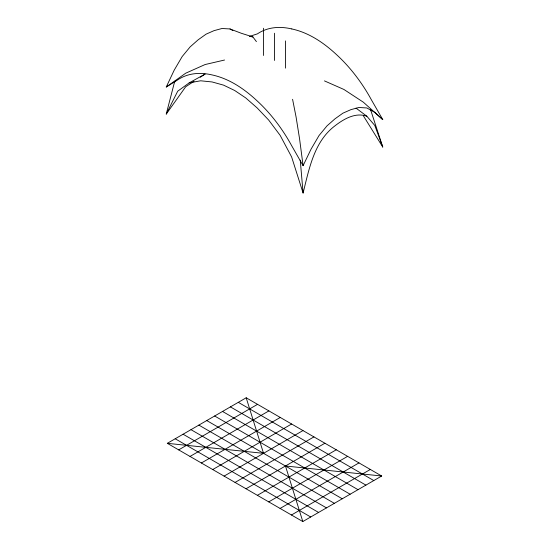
<?xml version="1.0" encoding="UTF-8"?>
<svg xmlns="http://www.w3.org/2000/svg" width="549" height="549" viewBox="0 0 549 549"><rect width="100%" height="100%" fill="white"/><g stroke="black" fill="none" stroke-linecap="round" stroke-linejoin="round"><path stroke-width="0.82" d="M194.01 81.327L185.679 86.763L166.244 114.075L174.211 83.242L175.206 80.936M166.244 114.075L177.711 91.196L189.179 82.872L200.653 80.792L212.12 81.959L223.587 85.15L234.67 90.489L245.746 97.935L257.213 107.988L268.681 120.059L280.155 135.37L291.622 156.945L303.089 193.028C309.101 169.147 313.994 141.615 334.959 125.838C343.763 119.003 355.416 112.147 366.821 116.216L374.789 125.447L382.756 147.036L363.321 115.715M291.787 28.939C309.142 32.693 324.095 43.007 336.88 54.969A107.885 62.284 60 0 1 371.289 99.63L382.756 119.6L374.789 112.367L366.821 107.954L358.861 107.494L350.893 109.656L342.926 113.163L334.959 118.852L326.991 125.893L319.024 135.555L311.057 149.163L303.089 165.688L291.622 145.622A107.885 62.284 60 0 0 257.213 100.961C244.435 89 229.475 78.692 212.12 74.932A107.872 62.277 60 0 0 177.711 79.886L166.244 87.017L174.211 70.148L182.179 56.547L190.139 46.891L198.107 39.851L206.074 34.162L214.041 30.648L222.009 28.493L229.976 28.953L241.443 33.311L252.911 36.941L256.417 41.628M166.244 87.017L185.679 73.216L205.113 64.535L224.548 60.026M200.255 77.244L205.113 74.074L189.179 82.872M167.315 443.324L246.192 397.785L381.685 476.01L302.808 521.55L167.315 443.324L263.534 453.337L246.192 397.785M178.672 449.878L257.55 404.339M190.023 456.439L268.9 410.899M201.38 462.992L280.258 417.453M212.738 469.546L291.615 424.006M224.095 476.107L302.973 430.567M235.061 482.434L313.939 436.894M246.027 488.768L324.905 443.228M257.385 495.328L336.262 449.789M268.742 501.882L347.62 456.343M280.1 508.436L358.977 462.896M291.45 514.996L370.328 469.457M249.411 36.419L257.378 33.887A107.872 62.277 60 0 1 291.787 28.939M381.685 476.01L285.466 465.998L302.808 521.55M251.511 36.728L252.911 36.941M324.452 80.895L343.887 89.446L363.321 102.169L382.756 119.6M229.976 28.953L232.872 30.552M238.307 402.335L373.8 480.567M230.415 406.891L365.909 485.117M222.53 411.448L358.023 489.674M214.638 415.998L350.132 494.224M206.753 420.555L342.247 498.78M198.868 425.104L334.362 503.337M190.977 429.661L326.47 507.887M183.092 434.218L318.585 512.443M175.2 438.768L310.693 516.993M356.026 108.119L366.821 116.216M370.5 109.464L382.756 147.036M292.583 99.294L296.089 117.047L299.589 138.959L303.089 165.688M300.248 160.109L303.089 193.028M285.466 40.907L285.466 68.145M274.5 33.228L274.5 60.465M263.534 28.239L263.534 55.483"/></g></svg>
